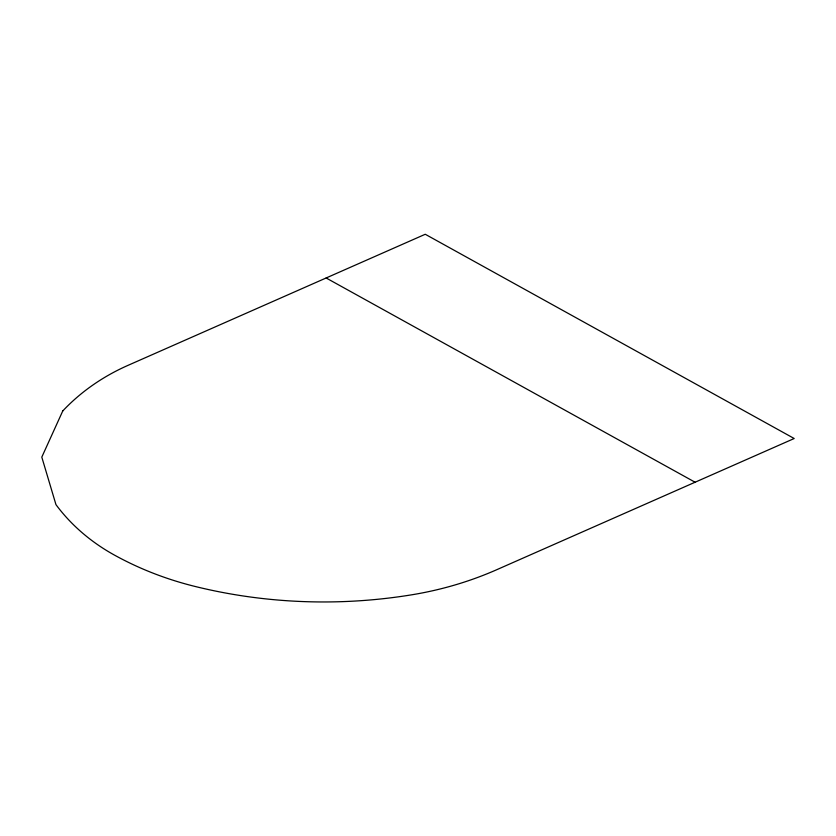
<?xml version="1.0" encoding="UTF-8"?>
<svg xmlns="http://www.w3.org/2000/svg" width="836" height="836" viewBox="0 0 836 836"><rect width="100%" height="100%" fill="white"/><g stroke="black" fill="none" stroke-linecap="round" stroke-linejoin="round"><path stroke-width="1.25" d="M326.144 277.98L695.092 482.226M62.752 410.978L41.8 457.125L55.96 504.63A197.902 169.457 -3.2 0 0 114.187 554.947A309.947 265.399 -3.2 0 0 194.83 586.391A468.254 400.946 -3.2 0 0 412.138 594.741A309.947 265.399 -3.2 0 0 496.877 569.65L794.2 438.513L425.252 234.268L127.929 365.395A197.902 169.457 -3.2 0 0 62.752 410.978"/></g></svg>
